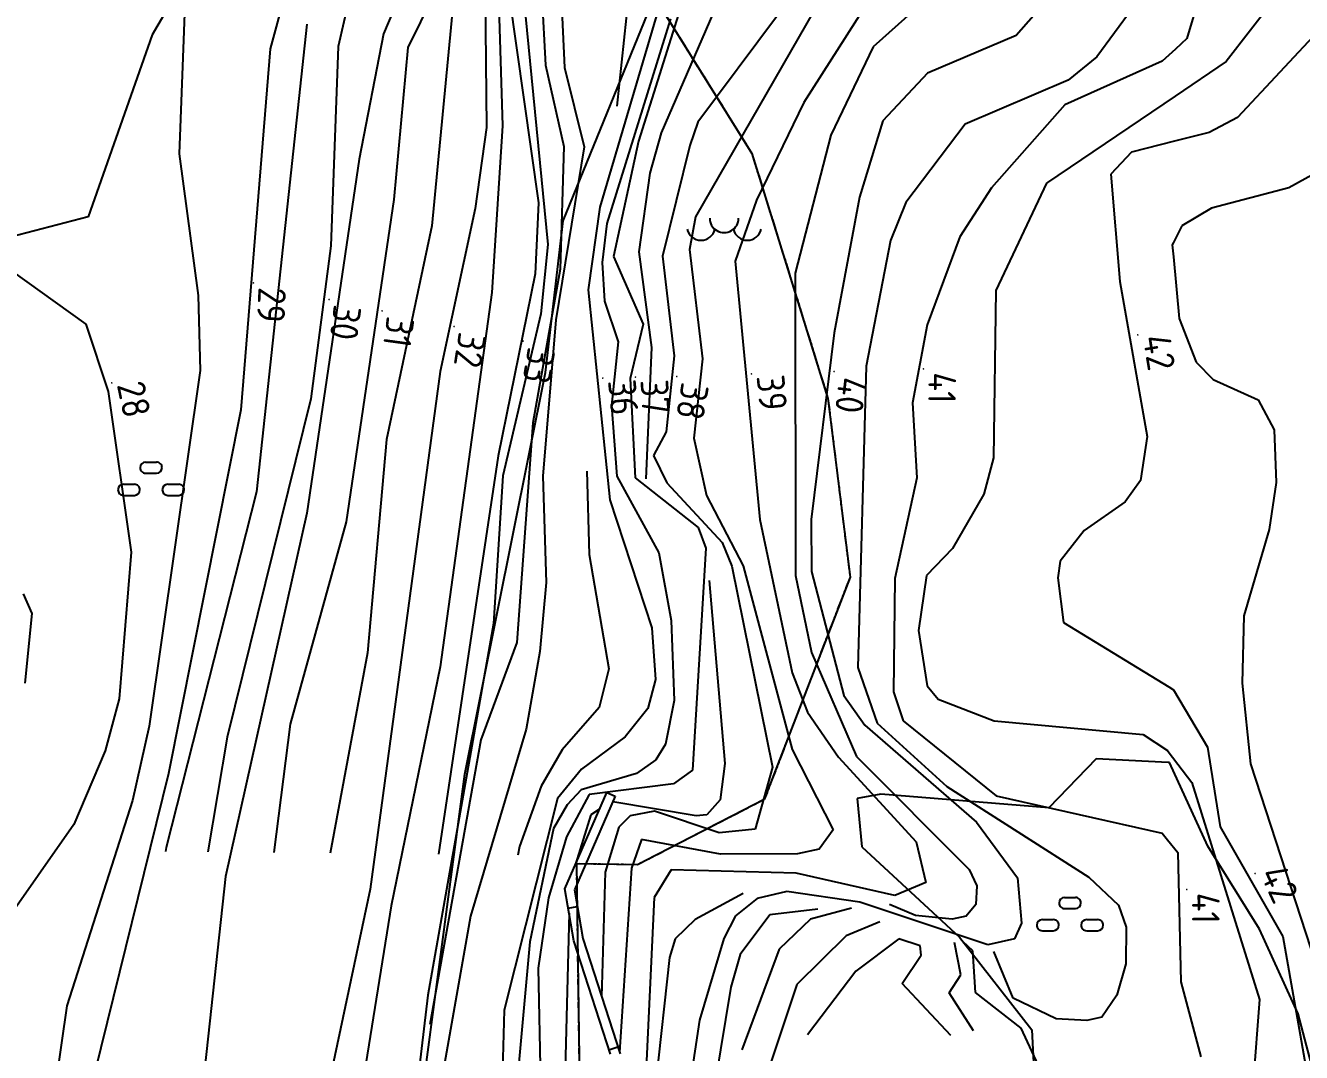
# Model space of a CAD drawing. Header units: metres. Extents: x 139929 to 142176, y 6401995 to 6404420.
# Drawn here: x 140587.5 to 140656.6, y 6402087.5 to 6402143.1 of the extents above; entities that cross this region are included whole.
import ezdxf
from ezdxf.enums import TextEntityAlignment as Align

# ---------------------------------------------------------------- set-up
doc = ezdxf.new("R2010")
doc.units = ezdxf.units.M
doc.header["$LTSCALE"] = 0.5
doc.linetypes.add('PHANTOM', pattern=[2.5, 1.25, -0.25, 0.25, -0.25, 0.25, -0.25])
doc.layers.get('0').update_dxf_attribs({"color": 1})
doc.layers.add('FAS_TRAKT_GRÄNS', color=96, linetype='Continuous', lineweight=35)
for name, color, linetype in [('M-BEF-MARKLINJE', 4, 'Continuous'), ('M-BEF-MUR', 4, 'Continuous'), ('M-BEF-NIVÅKURVA-PRIMÄR-0.5M', 12, 'Continuous'), ('M-BEF-NIVÅKURVA-PRIMÄR-1.0M', 12, 'Continuous'), ('M-GR-FASTIGHETSGRÄNS', 3, 'PHANTOM'), ('M-GR-TRAKTGRÄNS', 7, 'PHANTOM')]:
    doc.layers.add(name, color=color, linetype=linetype)
doc.styles.add('ISO', font='iso.shx', dxfattribs={"height": 2.5})

# ---------------------------------------------------------------- blocks, each defined once
blk = doc.blocks.new('PRI_M_BERG')
for centre, radius, start, end in [((0, 0.867), 0.784, 179.99999, 0.00001), ((-1.252, 0.43), 0.765, 192.29023, 347.70977), ((1.252, 0.43), 0.765, 192.29023, 347.70977)]:
    blk.add_arc(centre, radius, start, end)
blk = doc.blocks.new('PRI_M_LÖVSKOG')
for p, q in [((-0.295, 1.2), (0.295, 1.2)), ((-0.295, 0.6), (0.295, 0.6)), ((-1.495, 0), (-0.905, 0)), ((-1.495, -0.6), (-0.905, -0.6)), ((0.905, 0), (1.495, 0)), ((0.905, -0.6), (1.495, -0.6))]:
    blk.add_line(p, q)
for centre, start, end in [((-0.295, 0.9), 90.00001, 179.99999), ((-0.295, 0.9), 179.99999, 270.00003), ((0.295, 0.9), 0, 90.00001), ((0.295, 0.9), 270.00003, 0.00001), ((-1.495, -0.3), 90.00001, 179.99999), ((-1.495, -0.3), 179.99999, 270.00003), ((-0.905, -0.3), 0, 90.00001), ((-0.905, -0.3), 270.00003, 0.00001), ((0.905, -0.3), 90.00001, 179.99999), ((0.905, -0.3), 179.99999, 270.00003), ((1.495, -0.3), 0, 90.00001), ((1.495, -0.3), 270.00003, 0.00001)]:
    blk.add_arc(centre, 0.3, start, end)
blk = doc.blocks.new('PRI_NIVÅ_HÖJDPKT')
at = {"color": 0, "linetype": 'Continuous', "lineweight": -3}
blk.add_circle((183, 184), 0.0005, dxfattribs=at)

msp = doc.modelspace()

# ---------------------------------------------------------------- linework, layer by layer
at = {"layer": 'FAS_TRAKT_GRÄNS', "color": 1, "linetype": 'Continuous', "lineweight": -3}
for p, q in [((140613.658, 6402157.334), (140626.838, 6402136.181)), ((140626.838, 6402136.181), (140630.963, 6402122.904)), ((140630.963, 6402122.904), (140632.157, 6402113.235)), ((140632.157, 6402113.235), (140627.514, 6402101.179)), ((140627.514, 6402101.179), (140620.639, 6402097.644)), ((140620.639, 6402097.644), (140617.339, 6402097.704)), ((140617.339, 6402097.704), (140617.525, 6402083.729))]:
    msp.add_line(p, q, dxfattribs=at)
at = {"layer": 'M-BEF-MARKLINJE'}
for p, q in [((140598.45, 6402149.553, 28.741), (140594.357, 6402142.604, 28.622)), ((140616.616, 6402132.533, 33.681), (140622.383, 6402146.673, 34.324)), ((140594.357, 6402142.604, 28.622), (140590.892, 6402132.754, 28.457)), ((140590.892, 6402132.754, 28.457), (140584.529, 6402131.089, 27.939)), ((140615.661, 6402124.311, 32.88), (140616.616, 6402132.533, 33.681)), ((140611.288, 6402102.549, 33.044), (140615.661, 6402124.311, 32.88)), ((140645.485, 6402103.381, 41.22), (140642.922, 6402100.726, 40.736)), ((140649.387, 6402103.184, 41.36), (140645.485, 6402103.381, 41.22)), ((140649.451, 6402103.18, 41.362), (140649.387, 6402103.184, 41.36)), ((140651.535, 6402098.651, 41.447), (140649.451, 6402103.18, 41.362)), ((140610.712, 6402098.206, 33.122), (140611.288, 6402102.549, 33.044)), ((140633.832, 6402101.466, 38.761), (140632.538, 6402101.244, 38.519)), ((140632.538, 6402101.244, 38.519), (140632.805, 6402098.626, 38.718)), ((140642.922, 6402100.726, 40.736), (140633.832, 6402101.466, 38.761)), ((140632.805, 6402098.626, 38.718), (140638.089, 6402093.734, 39.386)), ((140654.341, 6402094.159, 41.376), (140651.535, 6402098.651, 41.447)), ((140656.433, 6402089.565, 41.987), (140654.341, 6402094.159, 41.376)), ((140638.089, 6402093.734, 39.386), (140642.002, 6402088.706, 40.949)), ((140658.386, 6402082.132, 42.57), (140656.433, 6402089.565, 41.987))]:
    msp.add_line(p, q, dxfattribs=at)
at = {"layer": 'M-BEF-MARKLINJE', "lineweight": -3}
for p, q in [((140598.45, 6402149.553), (140594.357, 6402142.604)), ((140616.616, 6402132.533), (140622.383, 6402146.673)), ((140594.357, 6402142.604), (140590.892, 6402132.754)), ((140590.892, 6402132.754), (140584.529, 6402131.089)), ((140615.661, 6402124.311), (140616.616, 6402132.533)), ((140611.288, 6402102.549), (140615.661, 6402124.311)), ((140645.485, 6402103.381), (140642.922, 6402100.726)), ((140649.387, 6402103.184), (140645.485, 6402103.381)), ((140649.451, 6402103.18), (140649.387, 6402103.184)), ((140651.535, 6402098.651), (140649.451, 6402103.18)), ((140608.213, 6402079.342), (140611.288, 6402102.549)), ((140633.832, 6402101.466), (140632.538, 6402101.244)), ((140632.538, 6402101.244), (140632.805, 6402098.626)), ((140642.922, 6402100.726), (140633.832, 6402101.466)), ((140632.805, 6402098.626), (140638.089, 6402093.734)), ((140652.241, 6402097.52), (140651.535, 6402098.651)), ((140638.089, 6402093.734), (140642.002, 6402088.706)), ((140642.002, 6402088.706), (140642.194, 6402085.07))]:
    msp.add_line(p, q, dxfattribs=at)
at = {"layer": 'M-BEF-MUR'}
for p, q in [((140616.714, 6402096.349, 38.172), (140618.982, 6402101.571, 38.349)), ((140618.982, 6402101.571, 38.349), (140619.441, 6402101.372, 38.349)), ((140619.441, 6402101.372, 38.349), (140617.232, 6402096.287, 38.172)), ((140617.203, 6402093.53, 38.115), (140616.714, 6402096.349, 38.172)), ((140617.232, 6402096.287, 38.172), (140617.689, 6402093.65, 38.115)), ((140616.895, 6402095.302, 38.151), (140617.388, 6402095.388, 38.153)), ((140619.181, 6402087.382, 38.792), (140617.203, 6402093.53, 38.115)), ((140617.689, 6402093.65, 38.115), (140619.7, 6402087.4, 38.792))]:
    msp.add_line(p, q, dxfattribs=at)
at = {"layer": 'M-BEF-MUR', "lineweight": -3}
for p, q in [((140616.714, 6402096.349), (140618.982, 6402101.571)), ((140618.982, 6402101.571), (140619.441, 6402101.372)), ((140619.441, 6402101.372), (140617.232, 6402096.287)), ((140617.203, 6402093.53), (140616.714, 6402096.349)), ((140617.232, 6402096.287), (140617.689, 6402093.65)), ((140616.895, 6402095.302), (140617.388, 6402095.388)), ((140619.181, 6402087.382), (140617.203, 6402093.53)), ((140617.689, 6402093.65), (140619.7, 6402087.4)), ((140619.102, 6402087.627), (140619.578, 6402087.78))]:
    msp.add_line(p, q, dxfattribs=at)
at = {"layer": 'M-BEF-NIVÅKURVA-PRIMÄR-0.5M', "linetype": 'Continuous', "lineweight": -3}
for p, q in [((140611.661, 6402154.629, 31.5), (140609.5, 6402132.262, 31.5)), ((140612.83, 6402154.502, 32.5), (140613.337, 6402137.669, 32.5)), ((140616.158, 6402152.791, 34.5), (140616.695, 6402140.841, 34.5)), ((140613.927, 6402150.437, 33.5), (140615.782, 6402131.256, 33.5)), ((140609.601, 6402149.121, 30.5), (140606.899, 6402142.66, 30.5)), ((140596.265, 6402147.969, 28.5), (140595.826, 6402136.15, 28.5)), ((140626.058, 6402146.843, 37.5), (140621.927, 6402137.292, 37.5)), ((140631.277, 6402145.8, 38.5), (140623.784, 6402132.741, 38.5)), ((140620.189, 6402145.007, 35.5), (140619.535, 6402138.745, 35.5)), ((140636.452, 6402144.705, 39.5), (140633.414, 6402141.959, 39.5)), ((140655.17, 6402144.581, 41.5), (140652.525, 6402141.163, 41.5)), ((140647.431, 6402144.012, 40.5), (140645.524, 6402141.422, 40.5)), ((140602.733, 6402143.18, 29.5), (140600.01, 6402117.843, 29.5)), ((140622.425, 6402143.478, 36.5), (140618.979, 6402132.378, 36.5)), ((140606.899, 6402142.66, 30.5), (140605.574, 6402135.876, 30.5)), ((140633.414, 6402141.959, 39.5), (140631.118, 6402137.175, 39.5)), ((140645.524, 6402141.422, 40.5), (140643.977, 6402140.154, 40.5)), ((140652.525, 6402141.163, 41.5), (140649.758, 6402139.286, 41.5)), ((140616.695, 6402140.841, 34.5), (140617.757, 6402136.535, 34.5)), ((140643.977, 6402140.154, 40.5), (140638.388, 6402137.766, 40.5)), ((140649.758, 6402139.286, 41.5), (140642.802, 6402134.568, 41.5)), ((140613.337, 6402137.669, 32.5), (140612.756, 6402128.644, 32.5)), ((140638.388, 6402137.766, 40.5), (140635.175, 6402133.521, 40.5)), ((140621.927, 6402137.292, 37.5), (140621.32, 6402135.118, 37.5)), ((140631.118, 6402137.175, 39.5), (140629.194, 6402129.7, 39.5)), ((140595.826, 6402136.15, 28.5), (140596.855, 6402128.488, 28.5)), ((140617.757, 6402136.535, 34.5), (140616.215, 6402127.168, 34.5)), ((140605.574, 6402135.876, 30.5), (140602.742, 6402116.695, 30.5)), ((140658.293, 6402135.631, 42.5), (140655.922, 6402134.32, 42.5)), ((140621.32, 6402135.118, 37.5), (140620.714, 6402130.858, 37.5)), ((140642.802, 6402134.568, 41.5), (140640.056, 6402128.76, 41.5)), ((140655.922, 6402134.32, 42.5), (140651.742, 6402133.215, 42.5)), ((140635.175, 6402133.521, 40.5), (140634.351, 6402131.463, 40.5)), ((140623.784, 6402132.741, 38.5), (140623.463, 6402130.985, 38.5)), ((140651.742, 6402133.215, 42.5), (140650.134, 6402132.258, 42.5)), ((140609.5, 6402132.262, 31.5), (140607.048, 6402120.693, 31.5)), ((140618.979, 6402132.378, 36.5), (140618.724, 6402130.272, 36.5)), ((140650.134, 6402132.258, 42.5), (140649.677, 6402131.361, 42.5)), ((140615.782, 6402131.256, 33.5), (140615.404, 6402127.488, 33.5)), ((140634.351, 6402131.463, 40.5), (140633.03, 6402124.651, 40.5)), ((140649.677, 6402131.361, 42.5), (140649.608, 6402131.227, 42.5)), ((140649.608, 6402131.227, 42.5), (140649.668, 6402130.571, 42.5)), ((140620.714, 6402130.858, 37.5), (140621.407, 6402125.664, 37.5)), ((140623.463, 6402130.985, 38.5), (140624.162, 6402125.048, 38.5)), ((140649.668, 6402130.571, 42.5), (140649.974, 6402127.241, 42.5)), ((140618.724, 6402130.272, 36.5), (140618.861, 6402128.17, 36.5)), ((140629.194, 6402129.7, 39.5), (140629.203, 6402113.321, 39.5)), ((140596.855, 6402128.488, 28.5), (140596.965, 6402124.431, 28.5)), ((140612.756, 6402128.644, 32.5), (140609.959, 6402108.366, 32.5)), ((140640.056, 6402128.76, 41.5), (140639.919, 6402119.685, 41.5)), ((140618.861, 6402128.17, 36.5), (140619.604, 6402125.969, 36.5)), ((140615.404, 6402127.488, 33.5), (140613.351, 6402118.716, 33.5)), ((140616.215, 6402127.168, 34.5), (140615.521, 6402118.704, 34.5)), ((140649.974, 6402127.241, 42.5), (140650.906, 6402124.867, 42.5)), ((140619.604, 6402125.969, 36.5), (140619.232, 6402122.519, 36.5)), ((140621.407, 6402125.664, 37.5), (140621.102, 6402118.556, 37.5)), ((140624.162, 6402125.048, 38.5), (140623.7, 6402120.755, 38.5)), ((140596.965, 6402124.431, 28.5), (140594.194, 6402105.159, 28.5)), ((140633.03, 6402124.651, 40.5), (140632.576, 6402108.328, 40.5)), ((140650.906, 6402124.867, 42.5), (140651.827, 6402123.941, 42.5)), ((140651.827, 6402123.941, 42.5), (140654.263, 6402122.827, 42.5)), ((140619.232, 6402122.519, 36.5), (140619.524, 6402118.691, 36.5)), ((140654.263, 6402122.827, 42.5), (140655.12, 6402121.213, 42.5)), ((140655.12, 6402121.213, 42.5), (140655.236, 6402118.355, 42.5)), ((140607.048, 6402120.693, 31.5), (140606.018, 6402109.132, 31.5)), ((140623.7, 6402120.755, 38.5), (140624.375, 6402117.654, 38.5)), ((140639.919, 6402119.685, 41.5), (140639.403, 6402117.722, 41.5)), ((140617.902, 6402118.971, 35.5), (140618.032, 6402114.454, 35.5)), ((140613.351, 6402118.716, 33.5), (140612.85, 6402110.71, 33.5)), ((140615.521, 6402118.704, 34.5), (140615.707, 6402112.93, 34.5)), ((140619.524, 6402118.691, 36.5), (140621.799, 6402114.554, 36.5)), ((140655.236, 6402118.355, 42.5), (140654.866, 6402115.815, 42.5)), ((140600.01, 6402117.843, 29.5), (140595.119, 6402098.577, 29.5)), ((140624.375, 6402117.654, 38.5), (140626.371, 6402113.844, 38.5)), ((140639.403, 6402117.722, 41.5), (140637.712, 6402114.774, 41.5)), ((140602.742, 6402116.695, 30.5), (140598.337, 6402097.02, 30.5)), ((140654.866, 6402115.815, 42.5), (140653.492, 6402111.134, 42.5)), ((140637.712, 6402114.774, 41.5), (140636.294, 6402113.311, 41.5)), ((140618.032, 6402114.454, 35.5), (140619.098, 6402108.266, 35.5)), ((140621.799, 6402114.554, 36.5), (140622.466, 6402110.873, 36.5)), ((140626.371, 6402113.844, 38.5), (140629.029, 6402103.89, 38.5)), ((140629.203, 6402113.321, 39.5), (140630.076, 6402109.138, 39.5)), ((140636.294, 6402113.311, 41.5), (140635.862, 6402110.337, 41.5)), ((140615.707, 6402112.93, 34.5), (140615.364, 6402109.207, 34.5)), ((140624.53, 6402113.049, 37.5), (140625.371, 6402103.128, 37.5)), ((140587.371, 6402112.32, 27.5), (140587.846, 6402111.252, 27.5)), ((140587.846, 6402111.252, 27.5), (140587.463, 6402107.483, 27.5)), ((140612.85, 6402110.71, 33.5), (140609.297, 6402090.58, 33.5)), ((140622.466, 6402110.873, 36.5), (140622.631, 6402106.543, 36.5)), ((140653.492, 6402111.134, 42.5), (140653.4, 6402107.494, 42.5)), ((140635.862, 6402110.337, 41.5), (140636.33, 6402107.341, 41.5)), ((140606.018, 6402109.132, 31.5), (140604.003, 6402098.275, 31.5)), ((140615.364, 6402109.207, 34.5), (140614.622, 6402104.99, 34.5)), ((140630.076, 6402109.138, 39.5), (140632.511, 6402103.521, 39.5)), ((140609.959, 6402108.366, 32.5), (140607.299, 6402095.43, 32.5)), ((140619.098, 6402108.266, 35.5), (140618.569, 6402106.172, 35.5)), ((140632.576, 6402108.328, 40.5), (140633.631, 6402105.31, 40.5)), ((140636.33, 6402107.341, 41.5), (140636.937, 6402106.617, 41.5)), ((140653.4, 6402107.494, 42.5), (140653.854, 6402103.111, 42.5)), ((140622.631, 6402106.543, 36.5), (140622.171, 6402104.189, 36.5)), ((140636.937, 6402106.617, 41.5), (140639.96, 6402105.452, 41.5)), ((140618.569, 6402106.172, 35.5), (140616.562, 6402103.877, 35.5)), ((140594.194, 6402105.159, 28.5), (140593.295, 6402101.133, 28.5)), ((140614.622, 6402104.99, 34.5), (140611.61, 6402094.863, 34.5)), ((140633.631, 6402105.31, 40.5), (140637.4, 6402101.889, 40.5)), ((140639.96, 6402105.452, 41.5), (140648.027, 6402104.696, 41.5)), ((140648.027, 6402104.696, 41.5), (140649.346, 6402103.845, 41.5)), ((140616.562, 6402103.877, 35.5), (140615.423, 6402101.905, 35.5)), ((140622.171, 6402104.189, 36.5), (140621.642, 6402103.328, 36.5)), ((140629.029, 6402103.89, 38.5), (140631.242, 6402099.532, 38.5)), ((140649.346, 6402103.845, 41.5), (140649.393, 6402103.783, 41.5)), ((140649.393, 6402103.783, 41.5), (140650.674, 6402102.101, 41.5)), ((140621.642, 6402103.328, 36.5), (140620.6, 6402102.586, 36.5)), ((140625.371, 6402103.128, 37.5), (140625.119, 6402101.17, 37.5)), ((140632.511, 6402103.521, 39.5), (140638.608, 6402097.385, 39.5)), ((140653.854, 6402103.111, 42.5), (140657.106, 6402093.092, 42.5)), ((140620.6, 6402102.586, 36.5), (140617.599, 6402101.699, 36.5)), ((140615.423, 6402101.905, 35.5), (140614.252, 6402098.637, 35.5)), ((140617.599, 6402101.699, 36.5), (140616.843, 6402100.89, 36.5)), ((140637.4, 6402101.889, 40.5), (140645.097, 6402096.978, 40.5)), ((140650.674, 6402102.101, 41.5), (140654.328, 6402090.348, 41.5)), ((140593.295, 6402101.133, 28.5), (140589.745, 6402090.009, 28.5)), ((140616.843, 6402100.89, 36.5), (140616.106, 6402099.612, 36.5)), ((140623.824, 6402100.295, 37.5), (140619.302, 6402101.053, 37.5)), ((140625.119, 6402101.17, 37.5), (140624.408, 6402100.35, 37.5)), ((140618.112, 6402100.361, 37.5), (140617.294, 6402097.685, 37.5)), ((140618.588, 6402100.665, 37.5), (140618.112, 6402100.361, 37.5)), ((140624.408, 6402100.35, 37.5), (140623.824, 6402100.295, 37.5)), ((140616.106, 6402099.612, 36.5), (140614.824, 6402093.465, 36.5)), ((140631.242, 6402099.532, 38.5), (140630.483, 6402098.5, 38.5)), ((140620.861, 6402099.016, 38.5), (140620.323, 6402097.468, 38.5)), ((140625.148, 6402098.223, 38.5), (140620.861, 6402099.016, 38.5)), ((140595.119, 6402098.577, 29.5), (140595.087, 6402098.366, 29.5)), ((140614.252, 6402098.637, 35.5), (140614.167, 6402098.17, 35.5)), ((140629.309, 6402098.232, 38.5), (140625.148, 6402098.223, 38.5)), ((140630.483, 6402098.5, 38.5), (140629.309, 6402098.232, 38.5)), ((140620.323, 6402097.468, 38.5), (140619.67, 6402087.493, 38.5)), ((140638.608, 6402097.385, 39.5), (140639.018, 6402096.498, 39.5)), ((140598.337, 6402097.02, 30.5), (140596.91, 6402083.941, 30.5)), ((140645.097, 6402096.978, 40.5), (140646.704, 6402095.46, 40.5)), ((140626.371, 6402096.096, 39.5), (140623.768, 6402094.691, 39.5)), ((140639.018, 6402096.498, 39.5), (140638.963, 6402095.502, 39.5)), ((140607.299, 6402095.43, 32.5), (140604.698, 6402079.088, 32.5)), ((140635.699, 6402094.906, 39.5), (140634.293, 6402095.493, 39.5)), ((140638.963, 6402095.502, 39.5), (140638.441, 6402094.865, 39.5)), ((140646.704, 6402095.46, 40.5), (140647.109, 6402094.267, 40.5)), ((140611.61, 6402094.863, 34.5), (140610.136, 6402086.576, 34.5)), ((140616.945, 6402095.018, 37.5), (140616.61, 6402082.363, 37.5)), ((140623.768, 6402094.691, 39.5), (140622.69, 6402093.631, 39.5)), ((140627.822, 6402094.944, 40.5), (140626.198, 6402092.791, 40.5)), ((140630.422, 6402095.247, 40.5), (140627.822, 6402094.944, 40.5)), ((140637.692, 6402094.697, 39.5), (140635.699, 6402094.906, 39.5)), ((140638.441, 6402094.865, 39.5), (140637.692, 6402094.697, 39.5)), ((140633.772, 6402094.552, 41.5), (140631.94, 6402093.805, 41.5)), ((140647.109, 6402094.267, 40.5), (140647.092, 6402092.282, 40.5)), ((140614.824, 6402093.465, 36.5), (140614.176, 6402086.515, 36.5)), ((140622.69, 6402093.631, 39.5), (140622.379, 6402092.616, 39.5)), ((140631.94, 6402093.805, 41.5), (140629.277, 6402091.168, 41.5)), ((140638.15, 6402091.687, 41.5), (140637.817, 6402093.44, 41.5)), ((140622.379, 6402092.616, 39.5), (140621.405, 6402083.689, 39.5)), ((140626.198, 6402092.791, 40.5), (140625.703, 6402091.022, 40.5)), ((140640.987, 6402090.425, 40.5), (140639.949, 6402092.956, 40.5)), ((140647.092, 6402092.282, 40.5), (140646.599, 6402090.587, 40.5)), ((140629.277, 6402091.168, 41.5), (140627.733, 6402086.564, 41.5)), ((140637.531, 6402090.702, 41.5), (140638.15, 6402091.687, 41.5)), ((140609.297, 6402090.58, 33.5), (140608.487, 6402083.822, 33.5)), ((140625.703, 6402091.022, 40.5), (140623.971, 6402080.645, 40.5)), ((140638.839, 6402088.658, 41.5), (140637.531, 6402090.702, 41.5)), ((140646.599, 6402090.587, 40.5), (140645.799, 6402089.4, 40.5)), ((140589.745, 6402090.009, 28.5), (140588.867, 6402084.024, 28.5)), ((140643.328, 6402089.301, 40.5), (140640.987, 6402090.425, 40.5)), ((140654.328, 6402090.348, 41.5), (140653.905, 6402084.804, 41.5)), ((140644.978, 6402089.218, 40.5), (140643.328, 6402089.301, 40.5)), ((140645.799, 6402089.4, 40.5), (140644.978, 6402089.218, 40.5))]:
    msp.add_line(p, q, dxfattribs=at)
at = {"layer": 'M-BEF-NIVÅKURVA-PRIMÄR-1.0M', "linetype": 'Continuous', "lineweight": -3}
for p, q in [((140615.008, 6402153.553, 34), (140615.667, 6402140.958, 34)), ((140603.607, 6402152.408, 29), (140600.754, 6402141.846, 29)), ((140652.761, 6402150.44, 41), (140650.406, 6402142.409, 41)), ((140612.358, 6402149.239, 32), (140612.474, 6402137.586, 32)), ((140624.597, 6402149.259, 37), (140620.695, 6402136.846, 37)), ((140645.374, 6402147.362, 40), (140641.147, 6402142.569, 40)), ((140609.804, 6402145.164, 31), (140608.213, 6402141.924, 31)), ((140613.619, 6402145.292, 33), (140615.287, 6402133.5, 33)), ((140605.047, 6402144.659, 30), (140604.436, 6402141.973, 30)), ((140632.941, 6402144.086, 39), (140629.656, 6402138.942, 39)), ((140621.674, 6402143.654, 36), (140618.612, 6402133.264, 36)), ((140628.235, 6402143.658, 38), (140623.92, 6402137.875, 38)), ((140657.72, 6402143.039, 42), (140653.138, 6402138.125, 42)), ((140641.147, 6402142.569, 40), (140636.348, 6402140.537, 40)), ((140650.406, 6402142.409, 41), (140649.784, 6402141.835, 41)), ((140600.754, 6402141.846, 29), (140599.167, 6402122.289, 29)), ((140604.436, 6402141.973, 30), (140604.046, 6402131.182, 30)), ((140608.213, 6402141.924, 31), (140607.449, 6402133.693, 31)), ((140649.784, 6402141.835, 41), (140649.071, 6402141.176, 41)), ((140615.667, 6402140.958, 34), (140616.66, 6402136.559, 34)), ((140649.071, 6402141.176, 41), (140643.794, 6402138.809, 41)), ((140636.348, 6402140.537, 40), (140633.928, 6402137.951, 40)), ((140629.656, 6402138.942, 39), (140627.099, 6402133.653, 39)), ((140643.794, 6402138.809, 41), (140639.812, 6402134.325, 41)), ((140612.474, 6402137.586, 32), (140611.859, 6402133.206, 32)), ((140623.92, 6402137.875, 38), (140623.489, 6402136.606, 38)), ((140633.928, 6402137.951, 40), (140632.661, 6402133.818, 40)), ((140653.138, 6402138.125, 42), (140651.614, 6402137.315, 42)), ((140620.695, 6402136.846, 37), (140619.341, 6402130.591, 37)), ((140649.733, 6402136.842, 42), (140647.393, 6402136.253, 42)), ((140651.614, 6402137.315, 42), (140649.733, 6402136.842, 42)), ((140616.66, 6402136.559, 34), (140616.457, 6402129.916, 34)), ((140623.489, 6402136.606, 38), (140622, 6402130.622, 38)), ((140647.393, 6402136.253, 42), (140646.283, 6402135.052, 42)), ((140646.283, 6402135.052, 42), (140646.762, 6402129.248, 42)), ((140639.812, 6402134.325, 41), (140638.1, 6402131.664, 41)), ((140607.449, 6402133.693, 31), (140604.87, 6402116.221, 31)), ((140615.287, 6402133.5, 33), (140615.097, 6402129.665, 33)), ((140627.099, 6402133.653, 39), (140625.94, 6402130.34, 39)), ((140632.661, 6402133.818, 40), (140631.297, 6402126.471, 40)), ((140611.859, 6402133.206, 32), (140609.955, 6402124.361, 32)), ((140618.612, 6402133.264, 36), (140617.981, 6402128.793, 36)), ((140584.146, 6402131.667, 28), (140590.764, 6402126.926, 28)), ((140638.1, 6402131.664, 41), (140636.332, 6402126.899, 41)), ((140604.046, 6402131.182, 30), (140602.949, 6402122.895, 30)), ((140619.341, 6402130.591, 37), (140620.958, 6402126.934, 37)), ((140622, 6402130.622, 38), (140622.638, 6402125.225, 38)), ((140616.457, 6402129.916, 34), (140614.98, 6402121.584, 34)), ((140625.94, 6402130.34, 39), (140627.271, 6402116.35, 39)), ((140615.097, 6402129.665, 33), (140613.094, 6402119.792, 33)), ((140646.762, 6402129.248, 42), (140648.25, 6402120.842, 42)), ((140617.981, 6402128.793, 36), (140619.157, 6402117.41, 36)), ((140590.764, 6402126.926, 28), (140591.972, 6402123.292, 28)), ((140620.958, 6402126.934, 37), (140620.25, 6402123.996, 37)), ((140631.297, 6402126.471, 40), (140630.06, 6402116.345, 40)), ((140636.332, 6402126.899, 41), (140635.539, 6402122.664, 41)), ((140622.638, 6402125.225, 38), (140622.195, 6402121.091, 38)), ((140609.955, 6402124.361, 32), (140606.171, 6402096.326, 32)), ((140620.25, 6402123.996, 37), (140620.525, 6402118.61, 37)), ((140591.972, 6402123.292, 28), (140593.233, 6402114.588, 28)), ((140599.167, 6402122.289, 29), (140595.246, 6402102.599, 29)), ((140602.949, 6402122.895, 30), (140598.431, 6402104.566, 30)), ((140635.539, 6402122.664, 41), (140635.776, 6402118.613, 41)), ((140614.98, 6402121.584, 34), (140614.112, 6402109.69, 34)), ((140622.195, 6402121.091, 38), (140621.506, 6402119.81, 38)), ((140648.25, 6402120.842, 42), (140647.881, 6402118.466, 42)), ((140613.094, 6402119.792, 33), (140609.868, 6402098.214, 33)), ((140621.506, 6402119.81, 38), (140622.241, 6402118.342, 38)), ((140620.525, 6402118.61, 37), (140623.938, 6402115.915, 37)), ((140622.241, 6402118.342, 38), (140625.228, 6402115.107, 38)), ((140635.776, 6402118.613, 41), (140634.591, 6402113.15, 41)), ((140647.881, 6402118.466, 42), (140647.059, 6402117.3, 42)), ((140619.157, 6402117.41, 36), (140621.427, 6402110.488, 36)), ((140647.059, 6402117.3, 42), (140644.835, 6402115.757, 42)), ((140604.87, 6402116.221, 31), (140601.837, 6402105.269, 31)), ((140627.271, 6402116.35, 39), (140629.024, 6402108.039, 39)), ((140630.06, 6402116.345, 40), (140630.078, 6402113.537, 40)), ((140623.938, 6402115.915, 37), (140624.35, 6402114.795, 37)), ((140644.835, 6402115.757, 42), (140643.546, 6402114.098, 42)), ((140624.35, 6402114.795, 37), (140623.629, 6402102.766, 37)), ((140625.228, 6402115.107, 38), (140625.763, 6402113.829, 38)), ((140593.233, 6402114.588, 28), (140592.583, 6402106.636, 28)), ((140643.546, 6402114.098, 42), (140643.406, 6402113.182, 42)), ((140625.763, 6402113.829, 38), (140627.961, 6402102.932, 38)), ((140630.078, 6402113.537, 40), (140631.815, 6402106.818, 40)), ((140634.591, 6402113.15, 41), (140634.507, 6402107.014, 41)), ((140643.406, 6402113.182, 42), (140643.719, 6402110.769, 42)), ((140643.719, 6402110.769, 42), (140649.429, 6402107.28, 42)), ((140621.427, 6402110.488, 36), (140621.618, 6402107.677, 36)), ((140614.112, 6402109.69, 34), (140612.17, 6402104.41, 34)), ((140629.024, 6402108.039, 39), (140629.847, 6402105.912, 39)), ((140621.618, 6402107.677, 36), (140621.21, 6402106.113, 36)), ((140649.429, 6402107.28, 42), (140649.68, 6402107.127, 42)), ((140649.68, 6402107.127, 42), (140651.515, 6402104.019, 42)), ((140592.583, 6402106.636, 28), (140591.825, 6402103.818, 28)), ((140631.815, 6402106.818, 40), (140632.96, 6402105.207, 40)), ((140634.507, 6402107.014, 41), (140635.029, 6402105.447, 41)), ((140621.21, 6402106.113, 36), (140619.978, 6402104.573, 36)), ((140629.847, 6402105.912, 39), (140631.536, 6402103.48, 39)), ((140601.837, 6402105.269, 31), (140600.945, 6402098.306, 31)), ((140632.96, 6402105.207, 40), (140638.998, 6402099.949, 40)), ((140635.029, 6402105.447, 41), (140640.078, 6402101.384, 41)), ((140598.431, 6402104.566, 30), (140597.379, 6402098.343, 30)), ((140612.17, 6402104.41, 34), (140609.407, 6402088.988, 34)), ((140619.978, 6402104.573, 36), (140617.619, 6402102.826, 36)), ((140591.825, 6402103.818, 28), (140590.125, 6402099.821, 28)), ((140651.515, 6402104.019, 42), (140652.2, 6402099.708, 42)), ((140627.961, 6402102.932, 38), (140627.013, 6402099.582, 38)), ((140631.536, 6402103.48, 39), (140635.745, 6402098.898, 39)), ((140595.246, 6402102.599, 29), (140591.259, 6402086.421, 29)), ((140617.619, 6402102.826, 36), (140616.315, 6402101.23, 36)), ((140623.629, 6402102.766, 37), (140622.599, 6402102.041, 37)), ((140622.599, 6402102.041, 37), (140618.035, 6402101.46, 37)), ((140616.315, 6402101.23, 36), (140613.425, 6402089.769, 36)), ((140618.035, 6402101.46, 37), (140616.804, 6402099.156, 37)), ((140640.078, 6402101.384, 41), (140649.061, 6402099.357, 41)), ((140620.243, 6402100.297, 38), (140619.628, 6402099.677, 38)), ((140621.564, 6402100.548, 38), (140620.243, 6402100.297, 38)), ((140625.071, 6402099.377, 38), (140621.564, 6402100.548, 38)), ((140590.125, 6402099.821, 28), (140586.252, 6402094.31, 28)), ((140619.628, 6402099.677, 38), (140618.896, 6402097.24, 38)), ((140627.013, 6402099.582, 38), (140625.071, 6402099.377, 38)), ((140638.998, 6402099.949, 40), (140641.22, 6402096.932, 40)), ((140652.2, 6402099.708, 42), (140655.593, 6402093.767, 42)), ((140616.804, 6402099.156, 37), (140615.82, 6402095.857, 37)), ((140635.745, 6402098.898, 39), (140636.261, 6402096.694, 39)), ((140649.061, 6402099.357, 41), (140649.344, 6402099.006, 41)), ((140649.344, 6402099.006, 41), (140649.904, 6402098.312, 41)), ((140649.904, 6402098.312, 41), (140650.071, 6402091.315, 41)), ((140622.463, 6402097.372, 39), (140621.558, 6402095.875, 39)), ((140629.248, 6402097.199, 39), (140622.463, 6402097.372, 39)), ((140618.896, 6402097.24, 38), (140618.705, 6402090.494, 38)), ((140634.575, 6402095.985, 39), (140629.248, 6402097.199, 39)), ((140636.261, 6402096.694, 39), (140634.575, 6402095.985, 39)), ((140641.22, 6402096.932, 40), (140641.448, 6402094.491, 40)), ((140606.171, 6402096.326, 32), (140603.523, 6402083.873, 32)), ((140628.734, 6402096.195, 40), (140627.124, 6402095.815, 40)), ((140632.687, 6402095.619, 40), (140628.734, 6402096.195, 40)), ((140615.82, 6402095.857, 37), (140615.268, 6402092.04, 37)), ((140621.558, 6402095.875, 39), (140621.041, 6402085.122, 39)), ((140627.124, 6402095.815, 40), (140625.949, 6402094.882, 40)), ((140632.228, 6402095.302, 41), (140630.008, 6402094.708, 41)), ((140639.621, 6402093.31, 40), (140632.687, 6402095.619, 40)), ((140625.949, 6402094.882, 40), (140625.315, 6402093.662, 40)), ((140630.008, 6402094.708, 41), (140628.311, 6402093.07, 41)), ((140641.448, 6402094.491, 40), (140641.064, 6402093.632, 40)), ((140625.315, 6402093.662, 40), (140624.013, 6402089.227, 40)), ((140634.802, 6402093.637, 42), (140632.463, 6402091.893, 42)), ((140635.949, 6402093.255, 42), (140634.802, 6402093.637, 42)), ((140636.008, 6402092.743, 42), (140635.949, 6402093.255, 42)), ((140638.799, 6402092.981, 41), (140638.263, 6402093.498, 41)), ((140641.064, 6402093.632, 40), (140639.621, 6402093.31, 40)), ((140655.593, 6402093.767, 42), (140657.166, 6402084.823, 42)), ((140628.311, 6402093.07, 41), (140626.298, 6402087.624, 41)), ((140634.979, 6402091.211, 42), (140636.008, 6402092.743, 42)), ((140638.946, 6402090.729, 41), (140638.799, 6402092.981, 41)), ((140615.268, 6402092.04, 37), (140615.51, 6402079.541, 37)), ((140632.463, 6402091.893, 42), (140629.858, 6402088.435, 42)), ((140637.617, 6402088.393, 42), (140634.979, 6402091.211, 42)), ((140650.071, 6402091.315, 41), (140651.155, 6402087.253, 41)), ((140641.426, 6402088.801, 41), (140638.946, 6402090.729, 41)), ((140613.425, 6402089.769, 36), (140613.282, 6402084.599, 36)), ((140624.013, 6402089.227, 40), (140622.259, 6402077.651, 40)), ((140642.704, 6402086.043, 41), (140641.426, 6402088.801, 41))]:
    msp.add_line(p, q, dxfattribs=at)
at = {"layer": 'M-GR-FASTIGHETSGRÄNS'}
for p, q in [((140613.658, 6402157.334), (140626.838, 6402136.181)), ((140613.658, 6402157.334), (140626.838, 6402136.181)), ((140626.838, 6402136.181), (140630.963, 6402122.904)), ((140626.838, 6402136.181), (140630.963, 6402122.904)), ((140630.963, 6402122.904), (140632.157, 6402113.235)), ((140630.963, 6402122.904), (140632.157, 6402113.235)), ((140632.157, 6402113.235), (140627.514, 6402101.179)), ((140632.157, 6402113.235), (140627.514, 6402101.179)), ((140627.514, 6402101.179), (140620.639, 6402097.644)), ((140627.514, 6402101.179), (140620.639, 6402097.644)), ((140620.639, 6402097.644), (140617.339, 6402097.704)), ((140617.339, 6402097.704), (140617.525, 6402083.729)), ((140620.639, 6402097.644), (140617.339, 6402097.704)), ((140617.339, 6402097.704), (140617.778, 6402064.767))]:
    msp.add_line(p, q, dxfattribs=at)
at = {"layer": 'M-GR-TRAKTGRÄNS', "lineweight": -3}
for p, q in [((140613.658, 6402157.334), (140626.838, 6402136.181)), ((140626.838, 6402136.181), (140630.963, 6402122.904)), ((140630.963, 6402122.904), (140632.157, 6402113.235)), ((140632.157, 6402113.235), (140627.514, 6402101.179)), ((140627.514, 6402101.179), (140620.639, 6402097.644)), ((140620.639, 6402097.644), (140617.339, 6402097.704)), ((140617.339, 6402097.704), (140617.778, 6402064.767))]:
    msp.add_line(p, q, dxfattribs=at)

# ---------------------------------------------------------------- block references
at = {"layer": 'M-BEF-MARKLINJE'}
for name, p in [('PRI_M_BERG', (140625.34, 6402131.809, 39.52)), ('PRI_M_BERG', (140625.34, 6402131.809, 39.52)), ('PRI_M_LÖVSKOG', (140594.304, 6402118.259, 28.042)), ('PRI_M_LÖVSKOG', (140594.304, 6402118.259, 28.042)), ('PRI_M_LÖVSKOG', (140644.07, 6402094.678, 42.669)), ('PRI_M_LÖVSKOG', (140644.07, 6402094.678, 42.669))]:
    msp.add_blockref(name, p, dxfattribs=at)
at = {"layer": 'M-BEF-NIVÅKURVA-PRIMÄR-1.0M', "color": 1, "linetype": 'Continuous', "lineweight": -3, "xscale": 0.001, "yscale": 0.001, "zscale": 0.001}
for p in [(140599.673, 6402128.98, 29), (140603.759, 6402128.091, 30), (140606.632, 6402127.469, 31), (140610.529, 6402126.627, 32), (140614.275, 6402125.818, 33), (140647.557, 6402126.167, 42), (140631.109, 6402124.177, 40), (140635.951, 6402124.332, 41), (140592.003, 6402123.567, 28), (140618.59, 6402123.821, 36), (140620.35, 6402123.871, 37), (140622.598, 6402123.915, 38), (140626.637, 6402124.064, 39), (140653.913, 6402096.984, 42), (140650.22, 6402096.128, 41)]:
    msp.add_blockref('PRI_NIVÅ_HÖJDPKT', p, dxfattribs=at)

# ---------------------------------------------------------------- texts
at = {"layer": 'M-BEF-NIVÅKURVA-PRIMÄR-1.0M', "style": 'ISO'}
for s, rotation, p in [('29', 267.29101, (140599.673, 6402128.98)), ('30', 262.82699, (140603.759, 6402128.091)), ('31', 262.197, (140606.632, 6402127.469)), ('32', 261.22501, (140610.529, 6402126.627)), ('42', 279.153, (140647.557, 6402126.167)), ('33', 260.42399, (140614.275, 6402125.818)), ('28', 281.619, (140592.003, 6402123.567)), ('36', 275.31899, (140618.59, 6402123.821)), ('37', 273.31198, (140620.35, 6402123.871)), ('38', 260.42399, (140622.598, 6402123.915)), ('39', 275.66099, (140626.637, 6402124.064)), ('40', 263.51099, (140631.109, 6402124.177)), ('41', 269.46899, (140635.951, 6402124.332)), ('42', 294.85801, (140653.913, 6402096.984)), ('41', 270.09901, (140650.22, 6402096.128))]:
    msp.add_text(s, height=1.5, rotation=rotation, dxfattribs=at).set_placement(p, align=Align.BOTTOM_LEFT)

doc.saveas('drawing.dxf')
